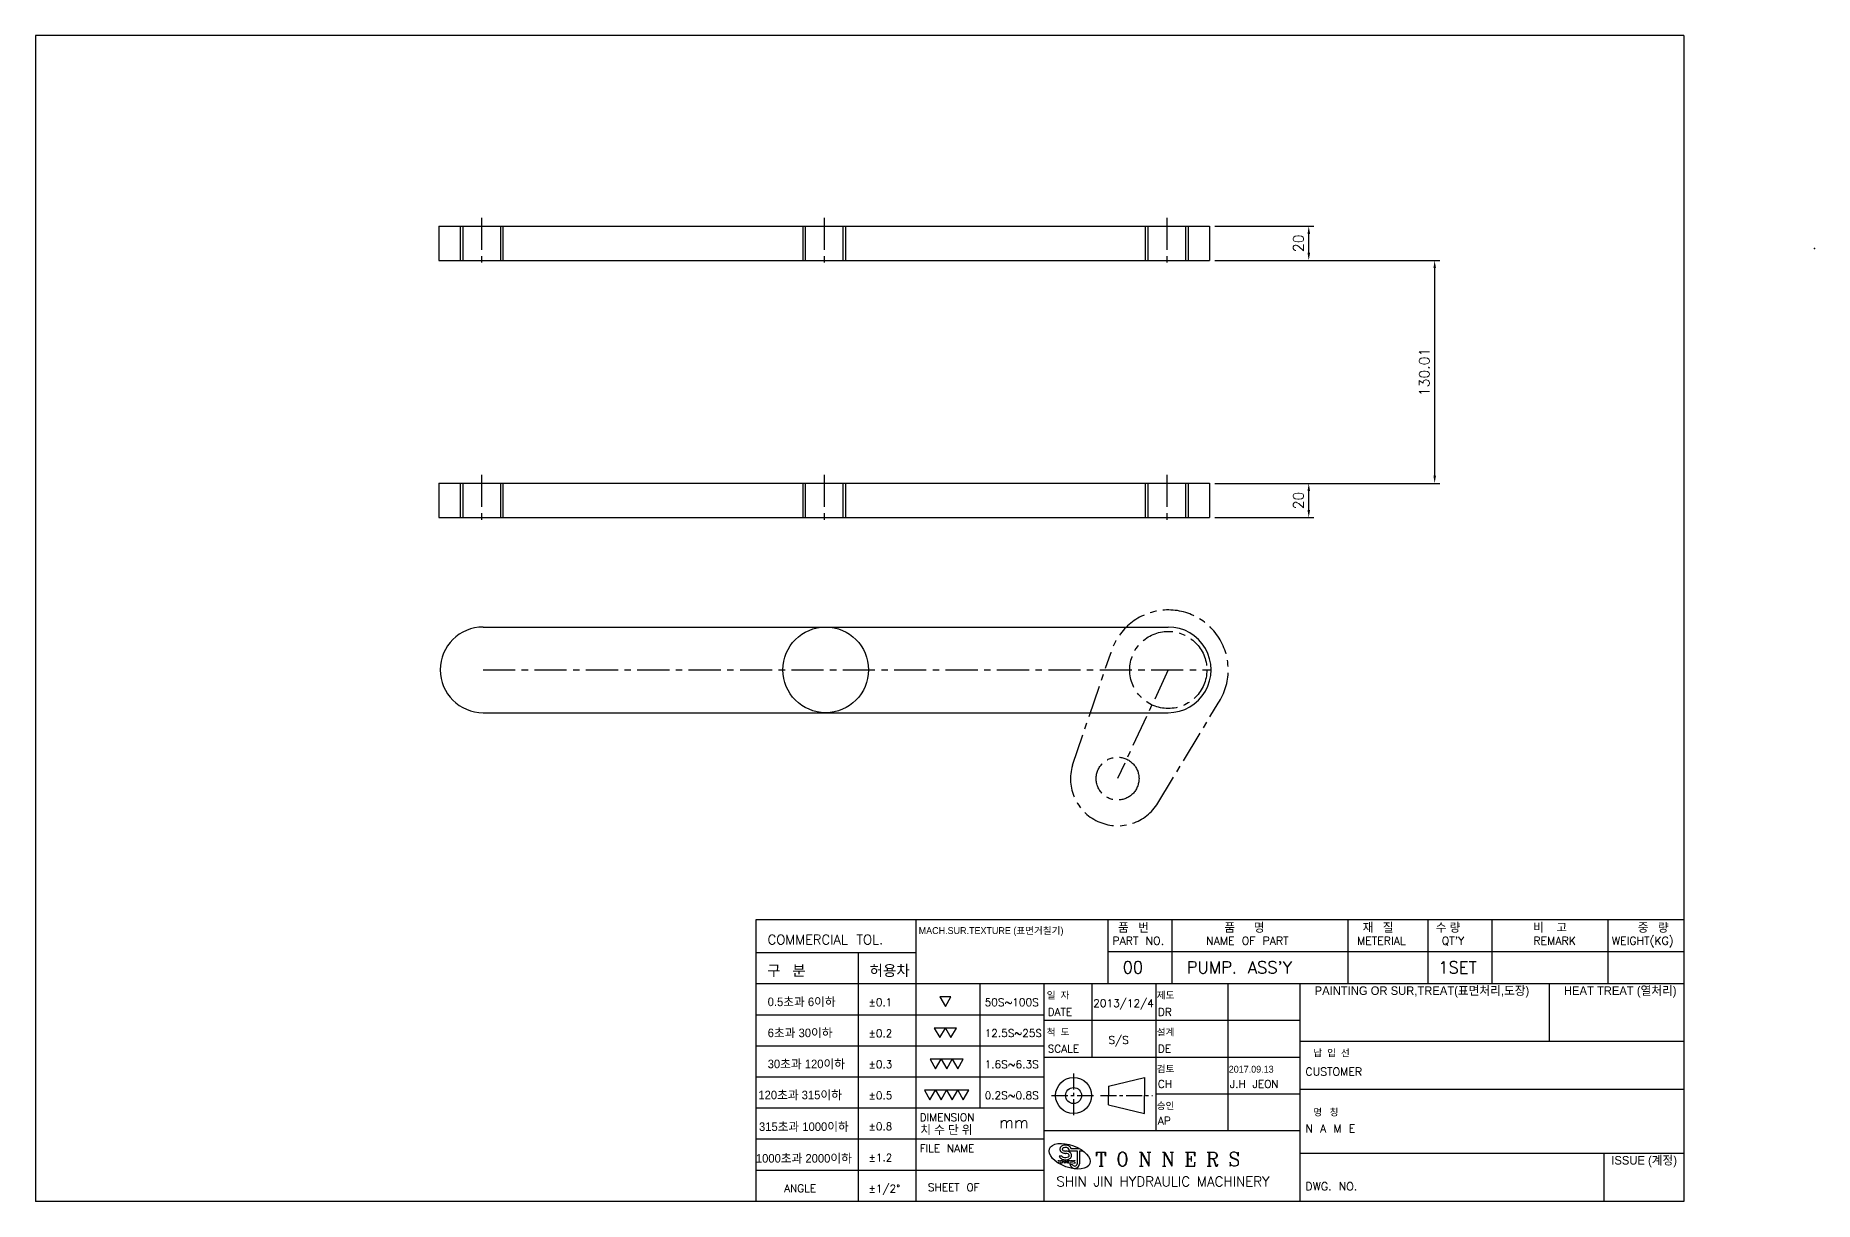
# Model space of a CAD drawing. Extents: x 2001 to 8872, y 8514 to 11880.
# Drawn here: x 7082 to 8121, y 8536 to 9217 of the extents above; entities that cross this region are included whole.
import ezdxf

# ---------------------------------------------------------------- set-up
doc = ezdxf.new("R2010")
doc.units = 0
doc.header["$LTSCALE"] = 15
doc.header["$MEASUREMENT"] = 0
doc.linetypes.add('CENTER', pattern=[2, 1.25, -0.25, 0.25, -0.25])
doc.linetypes.add('PHANTOM2', pattern=[31.75, 15.875, -3.175, 3.175, -3.175, 3.175, -3.175])
for name, color, linetype in [('1', 1, 'CENTER'), ('3', 3, 'Continuous'), ('4', 4, 'Continuous'), ('DG', 4, 'Continuous')]:
    doc.layers.add(name, color=color, linetype=linetype)
doc.styles.add('HSG', font='romans.shx', dxfattribs={"bigfont": 'whgtxt.shx'})
doc.styles.add('ROMANC', font='romanc', dxfattribs={"height": 2})
doc.styles.add('ROMANS', font='txt.shx', dxfattribs={"bigfont": 'whgtxt.shx'})
doc.styles.get("Standard").update_dxf_attribs({"font": 'txt.shx'})
doc.dimstyles.new('ISO-25', dxfattribs={"dimtxt": 2.5, "dimasz": 2.5, "dimexe": 1.25, "dimexo": 0.625, "dimtad": 1, "dimtoh": 1, "dimdsep": 46, "dimtxsty": 'Standard', "dimcen": 2.5, "dimclrt": 6, "dimadec": 0, "dimazin": 0, "dimtfac": 1, "dimtmove": 0, "dimatfit": 3, "dimfxl": 1, "dimarcsym": 0})

# ---------------------------------------------------------------- blocks, each defined once
blk = doc.blocks.new('dsfsdfs')
for p, q in [((911.9, 193.3), (1311.9, 193.3)), ((911.9, 143.3), (1311.9, 143.3))]:
    blk.add_line(p, q)
at = {"color": 1, "linetype": 'CENTER'}
blk.add_line((911.9, 168.3), (1336.9, 168.3), dxfattribs=at)
blk.add_circle((1111.9, 168.3), 25)
for centre, start, end in [((911.9, 168.3), 90, 270), ((1311.9, 168.3), 270, 90)]:
    blk.add_arc(centre, 25, start, end)
blk = doc.blocks.new('sadsadas')
at = {"color": 5, "linetype": 'CENTER'}
for p, q in [((5689.1, 343.2), (5757.9, 350.6)), ((5763.2, 316), (5693.2, 316)), ((5689.1, 288.8), (5757.9, 281.4))]:
    blk.add_line(p, q, dxfattribs=at)
for centre, radius in [((5763.2, 316), 22.5), ((5693.2, 316), 12.5)]:
    blk.add_circle(centre, radius, dxfattribs=at)
for centre, radius, start, end in [((5693.2, 316), 27.5, 98.6269, 261.3731), ((5763.2, 316), 35, 261.3731, 98.6269)]:
    blk.add_arc(centre, radius, start, end, dxfattribs=at)
blk = doc.blocks.new('asdadasd')
at = {"color": 1, "linetype": 'CENTER'}
for name, p, rotation in [('dsfsdfs', (1557, 265.1), 349.9999999999999), ('sadsadas', (-168.6, -4699.2), 55)]:
    blk.add_blockref(name, p, dxfattribs=dict(at, rotation=rotation))
blk = doc.blocks.new('*U478')
at = {"layer": '1', "color": 0, "transparency": 16777216}
blk.add_line((0, 15), (0, -15), dxfattribs=at)
blk = doc.blocks.new('*U479')
at = {"layer": '1', "color": 0, "transparency": 16777216}
blk.add_line((0, 15), (0, -15), dxfattribs=at)
blk = doc.blocks.new('*U480')
at = {"layer": '1', "color": 0, "transparency": 16777216}
blk.add_line((0, 15), (0, -15), dxfattribs=at)
blk = doc.blocks.new('*D481')
at = {"layer": '4', "color": 4, "lineweight": -2, "transparency": 16777216}
for p, q in [((7770.5, 8955.4), (7828.4, 8955.4)), ((7825.4, 8939.9), (7825.4, 8950.9)), ((7770.5, 8935.4), (7828.4, 8935.4))]:
    blk.add_line(p, q, dxfattribs=at)
at = {"layer": '4', "color": 4, "transparency": 16777216}
for points in [[(7824.7, 8950.9), (7826.2, 8950.9), (7825.4, 8955.4)], [(7824.7, 8939.9), (7826.2, 8939.9), (7825.4, 8935.4)]]:
    blk.add_solid(points, dxfattribs=at)
at = {"layer": 'Defpoints', "color": 0, "transparency": 16777216}
for p in [(7767.5, 8955.4), (7825.4, 8955.4), (7767.5, 8935.4)]:
    blk.add_point(p, dxfattribs=at)
at = {"layer": '4', "color": 7, "transparency": 16777216, "insert": (7819.4, 8945.4), "char_height": 6, "attachment_point": 5, "rotation": 90}
blk.add_mtext('20', dxfattribs=at)
blk = doc.blocks.new('*U482')
at = {"layer": '1', "color": 0, "transparency": 16777216}
blk.add_line((0, 15), (0, -15), dxfattribs=at)
blk = doc.blocks.new('*U483')
at = {"layer": '1', "color": 0, "transparency": 16777216}
blk.add_line((0, 15), (0, -15), dxfattribs=at)
blk = doc.blocks.new('*U484')
at = {"layer": '1', "color": 0, "transparency": 16777216}
blk.add_line((0, 15), (0, -15), dxfattribs=at)
blk = doc.blocks.new('*D485')
at = {"layer": '4', "color": 4, "lineweight": -2, "transparency": 16777216}
for p, q in [((7770.5, 9105.5), (7828.4, 9105.5)), ((7825.4, 9090), (7825.4, 9101)), ((7770.5, 9085.5), (7828.4, 9085.5))]:
    blk.add_line(p, q, dxfattribs=at)
at = {"layer": '4', "color": 4, "transparency": 16777216}
for points in [[(7824.7, 9101), (7826.2, 9101), (7825.4, 9105.5)], [(7824.7, 9090), (7826.2, 9090), (7825.4, 9085.5)]]:
    blk.add_solid(points, dxfattribs=at)
at = {"layer": 'Defpoints', "color": 0, "transparency": 16777216}
for p in [(7767.5, 9105.5), (7825.4, 9105.5), (7767.5, 9085.5)]:
    blk.add_point(p, dxfattribs=at)
at = {"layer": '4', "color": 7, "transparency": 16777216, "insert": (7819.4, 9095.5), "char_height": 6, "attachment_point": 5, "rotation": 90}
blk.add_mtext('20', dxfattribs=at)
blk = doc.blocks.new('*D486')
at = {"layer": '4', "color": 4, "linetype": 'PHANTOM2', "lineweight": -2, "transparency": 16777216}
for p, q in [((7770.5, 9085.5), (7901.9, 9085.5)), ((7898.9, 9081), (7898.9, 8959.9)), ((7770.5, 8955.4), (7901.9, 8955.4))]:
    blk.add_line(p, q, dxfattribs=at)
at = {"layer": '4', "color": 4, "linetype": 'PHANTOM2', "transparency": 16777216}
for points in [[(7898.2, 9081), (7899.7, 9081), (7898.9, 9085.5)], [(7898.2, 8959.9), (7899.7, 8959.9), (7898.9, 8955.4)]]:
    blk.add_solid(points, dxfattribs=at)
at = {"layer": 'Defpoints', "color": 0, "linetype": 'PHANTOM2', "transparency": 16777216}
for p in [(7767.5, 9085.5), (7767.5, 8955.4), (7898.9, 8955.4)]:
    blk.add_point(p, dxfattribs=at)
at = {"layer": '4', "color": 7, "linetype": 'PHANTOM2', "transparency": 16777216, "insert": (7892.9, 9020.4), "char_height": 6, "attachment_point": 5, "rotation": 90}
blk.add_mtext('130.01', dxfattribs=at)

msp = doc.modelspace()

# ---------------------------------------------------------------- linework, layer by layer
at = {"color": 6}
for p, q in [((7082.12035, 9216.73111), (7082.12035, 8536.33111)), ((8044.40035, 9216.73111), (7082.12035, 9216.73111)), ((8044.40035, 9216.73111), (8044.40035, 8536.33111)), ((7708.10269, 8700.7433), (7708.10269, 8663.37689)), ((7745.46909, 8700.7433), (7745.46909, 8663.37689)), ((7848.22671, 8700.7433), (7848.22671, 8663.37689)), ((7894.93472, 8700.7433), (7894.93472, 8663.37689)), ((7932.30113, 8700.7433), (7932.30113, 8663.37689)), ((8000.02774, 8700.7433), (8000.02774, 8663.37689)), ((8044.40035, 8682.06009), (7708.10269, 8682.06009)), ((8044.40035, 8663.37689), (7596.00347, 8663.37689)), ((7633.36987, 8663.37689), (7633.36987, 8590.69923)), ((7736.12749, 8663.37689), (7736.12749, 8577.43415)), ((7670.73628, 8645.06735), (7596.00347, 8645.06735)), ((7820.20191, 8641.8912), (7670.73628, 8641.8912)), ((7670.73628, 8626.94464), (7596.00347, 8626.94464)), ((7820.20191, 8620.40552), (7670.73628, 8620.40552)), ((8044.40035, 8629.74712), (7820.20191, 8629.74712)), ((7670.73628, 8608.82193), (7596.00347, 8608.82193)), ((7820.20191, 8598.91984), (7736.12749, 8598.91984)), ((8044.40035, 8601.72232), (7820.20191, 8601.72232)), ((7670.73628, 8590.69923), (7596.00347, 8590.69923)), ((7670.73628, 8572.57652), (7596.00347, 8572.57652)), ((7820.20191, 8577.43415), (7670.73628, 8577.43415)), ((8044.40035, 8564.35591), (7820.20191, 8564.35591)), ((7670.73628, 8554.45381), (7596.00347, 8554.45381)), ((8044.40035, 8536.33111), (7082.12035, 8536.33111))]:
    msp.add_line(p, q, dxfattribs=at)
at = {"color": 5}
for p, q in [((8044.40035, 8700.7433), (7502.58745, 8700.7433)), ((7502.58745, 8700.7433), (7502.58745, 8536.33111)), ((7596.00347, 8700.7433), (7596.00347, 8536.33111)), ((7562.3737, 8681.4996), (7562.3737, 8536.33111)), ((7670.73628, 8663.37689), (7670.73628, 8536.33111)), ((7698.76109, 8663.37689), (7698.76109, 8620.40552)), ((7778.1647, 8663.37689), (7778.1647, 8577.43415)), ((7820.20191, 8663.37689), (7820.20191, 8536.33111)), ((7965.73049, 8663.37689), (7965.73049, 8629.74712)), ((7997.69234, 8564.35591), (7997.69234, 8536.33111))]:
    msp.add_line(p, q, dxfattribs=at)
for p, q in [((7708.43192, 8603.56448), (7729.45053, 8608.62332)), ((7708.43192, 8603.56448), (7708.43192, 8598.11402)), ((7729.45053, 8608.62332), (7729.45053, 8598.11402)), ((7708.43192, 8592.66355), (7708.43192, 8598.11402)), ((7708.43192, 8592.66355), (7729.45053, 8587.60472)), ((7729.45053, 8587.60472), (7729.45053, 8598.11402))]:
    msp.add_line(p, q)
for radius in [10.5093, 4.6708]:
    msp.add_circle((7688.13881, 8598.11402), radius)
at = {"layer": '1', "ltscale": 0.5}
for p, q in [((7688.13881, 8610.95872), (7688.13881, 8585.26932)), ((7675.29411, 8598.11402), (7700.98351, 8598.11402)), ((7703.76112, 8598.11402), (7734.12133, 8598.11402))]:
    msp.add_line(p, q, dxfattribs=at)
at = {"layer": '3'}
for p, q in [((7317.49306, 9105.45449), (7317.49306, 9085.45449)), ((7317.49306, 9105.45449), (7767.49306, 9105.45449)), ((7329.99306, 9105.45449), (7329.99306, 9085.45449)), ((7354.99306, 9105.45449), (7354.99306, 9085.45449)), ((7529.99306, 9105.45449), (7529.99306, 9085.45449)), ((7554.99306, 9105.45449), (7554.99306, 9085.45449)), ((7729.99306, 9105.45449), (7729.99306, 9085.45449)), ((7754.99306, 9105.45449), (7754.99306, 9085.45449)), ((7767.49306, 9105.45449), (7767.49306, 9085.45449)), ((7317.49306, 9085.45449), (7767.49306, 9085.45449)), ((7317.49306, 8955.44273), (7317.49306, 8935.44273)), ((7317.49306, 8955.44273), (7767.49306, 8955.44273)), ((7329.99306, 8955.44273), (7329.99306, 8935.44273)), ((7354.99306, 8955.44273), (7354.99306, 8935.44273)), ((7529.99306, 8955.44273), (7529.99306, 8935.44273)), ((7554.99306, 8955.44273), (7554.99306, 8935.44273)), ((7729.99306, 8955.44273), (7729.99306, 8935.44273)), ((7754.99306, 8955.44273), (7754.99306, 8935.44273)), ((7767.49306, 8955.44273), (7767.49306, 8935.44273)), ((7317.49306, 8935.44273), (7767.49306, 8935.44273)), ((7679.78181, 8563.00402), (7681.16995, 8563.00402)), ((7685.27146, 8566.77879), (7685.27146, 8565.88652)), ((7685.27146, 8565.88652), (7690.29683, 8565.88652)), ((7685.96977, 8558.15451), (7687.35494, 8558.15451)), ((7686.58358, 8567.25914), (7691.3752, 8567.25914)), ((7690.29683, 8565.88652), (7690.29683, 8558.34108)), ((7691.66945, 8565.88652), (7691.66945, 8558.34108)), ((7691.66945, 8565.88652), (7693.53777, 8565.88652))]:
    msp.add_line(p, q, dxfattribs=at)
for radius, start, end in [(2.85871, 185.98083333, 357.76871711), (1.48809, 191.54669265, 355.71064686)]:
    msp.add_arc((7688.81291, 8558.45238), radius, start, end, dxfattribs=at)
msp.add_ellipse((7685.81426, 8562.68374), major_axis=(-11.82354, 4.30342), ratio=0.5151515152, dxfattribs=at)
for centre, major_axis, ratio, start_param, end_param in [((7683.3841, 8566.77879), (-1.88735, 0), 0.5454545455, 3.1415926536, 7.8544860671), ((7683.3841, 8563.1756), (2.2371, 0), 0.5368754922, 3.2849402225, 7.853981634)]:
    msp.add_ellipse(centre, major_axis=major_axis, ratio=ratio, start_param=start_param, end_param=end_param, dxfattribs=at)
for points, knots in [([(7686.58358, 8567.25914), (7686.57642, 8567.28748), (7686.56865, 8567.31554), (7686.48658, 8567.58714), (7686.36942, 8567.80386), (7686.09642, 8568.17006), (7685.9409, 8568.32134), (7685.61436, 8568.57669), (7685.44274, 8568.68118), (7684.91174, 8568.94506), (7684.5359, 8569.05582), (7683.764, 8569.18246), (7683.36803, 8569.19688), (7682.58673, 8569.13049), (7682.2019, 8569.05041), (7681.57081, 8568.81427), (7681.31497, 8568.68572), (7680.88702, 8568.3767), (7680.70807, 8568.21309), (7680.42431, 8567.84218), (7680.31243, 8567.6469), (7680.16435, 8567.22485), (7680.12413, 8567.00229), (7680.12413, 8566.77879), (7680.12413, 8566.5799), (7680.15578, 8566.38155), (7680.26997, 8566.0149), (7680.35168, 8565.84676), (7680.54281, 8565.54878), (7680.65199, 8565.41845), (7680.99663, 8565.07825), (7681.25031, 8564.91249), (7681.77769, 8564.65301), (7682.05317, 8564.55973), (7682.61858, 8564.42865), (7682.9086, 8564.39134), (7683.26138, 8564.37788), (7683.32275, 8564.37669), (7683.3841, 8564.37666)], [3.2796202108, 3.2796202108, 3.2796202108, 3.2796202108, 3.3049468591, 3.3049468591, 3.5277990788, 3.5277990788, 3.7506512986, 3.7506512986, 3.9735035183, 3.9735035183, 4.420215614, 4.420215614, 4.8669277096, 4.8669277096, 5.3136398053, 5.3136398053, 5.6362606017, 5.6362606017, 5.887868575, 5.887868575, 6.0940976344, 6.0940976344, 6.2831853072, 6.2831853072, 6.2831853072, 6.4514579663, 6.4514579663, 6.6197306254, 6.6197306254, 6.7880032846, 6.7880032846, 7.1200511151, 7.1200511151, 7.4520989457, 7.4520989457, 7.7841467762, 7.7841467762, 7.8539873525, 7.8539873525, 7.8539873525, 7.8539873525]), ([(7679.78181, 8563.00402), (7679.79468, 8562.85468), (7679.82396, 8562.70777), (7679.92708, 8562.37697), (7680.0128, 8562.20051), (7680.21426, 8561.88643), (7680.32976, 8561.74831), (7680.69623, 8561.38598), (7680.96858, 8561.20652), (7681.54061, 8560.92246), (7681.84209, 8560.81832), (7682.46447, 8560.6693), (7682.78547, 8560.62491), (7683.59979, 8560.58431), (7684.09563, 8560.62453), (7684.92312, 8560.81423), (7685.2648, 8560.93286), (7685.83243, 8561.2308), (7686.06783, 8561.38975), (7686.44865, 8561.75328), (7686.60276, 8561.94128), (7686.85042, 8562.38592), (7686.94219, 8562.64436), (7687.01251, 8563.19203), (7686.98893, 8563.47775), (7686.83993, 8563.99681), (7686.7178, 8564.22901), (7686.42896, 8564.62338), (7686.26264, 8564.78747), (7685.91026, 8565.06614), (7685.72357, 8565.18118), (7685.14552, 8565.47183), (7684.7327, 8565.597), (7684.00331, 8565.72345), (7683.6937, 8565.7494), (7683.3841, 8565.74933)], [6.3289611732, 6.3289611732, 6.3289611732, 6.3289611732, 6.4490060843, 6.4490060843, 6.6148268615, 6.6148268615, 6.7806476387, 6.7806476387, 7.1075597148, 7.1075597148, 7.4344717909, 7.4344717909, 7.761383867, 7.761383867, 8.2575558055, 8.2575558055, 8.6280926345, 8.6280926345, 8.9124739298, 8.9124739298, 9.1342140322, 9.1342140322, 9.3559541347, 9.3559541347, 9.5776942371, 9.5776942371, 9.7994343396, 9.7994343396, 10.0211744421, 10.0211744421, 10.2429145445, 10.2429145445, 10.6832390877, 10.6832390877, 10.995567858, 10.995567858, 10.995567858, 10.995567858])]:
    msp.add_open_spline(points, degree=3, knots=knots, dxfattribs=at)
at = {"layer": '4', "color": 6, "linetype": 'PHANTOM2'}
for p, q in [((7331.49306, 9105.45449), (7331.49306, 9085.45449)), ((7353.49306, 9105.45449), (7353.49306, 9085.45449)), ((7531.49306, 9105.45449), (7531.49306, 9085.45449)), ((7553.49306, 9105.45449), (7553.49306, 9085.45449)), ((7731.49306, 9105.45449), (7731.49306, 9085.45449)), ((7753.49306, 9105.45449), (7753.49306, 9085.45449)), ((7331.49306, 8955.44273), (7331.49306, 8935.44273)), ((7353.49306, 8955.44273), (7353.49306, 8935.44273)), ((7531.49306, 8955.44273), (7531.49306, 8935.44273)), ((7553.49306, 8955.44273), (7553.49306, 8935.44273)), ((7731.49306, 8955.44273), (7731.49306, 8935.44273)), ((7753.49306, 8955.44273), (7753.49306, 8935.44273))]:
    msp.add_line(p, q, dxfattribs=at)
at = {"layer": '4', "color": 5}
for p, q in [((7596.00347, 8681.4996), (7502.58745, 8681.4996)), ((7596.00347, 8663.37689), (7502.58745, 8663.37689)), ((7596.00347, 8645.06735), (7502.58745, 8645.06735)), ((7596.00347, 8626.94464), (7502.58745, 8626.94464)), ((7596.00347, 8608.82193), (7502.58745, 8608.82193)), ((7596.00347, 8590.69923), (7502.58745, 8590.69923)), ((7596.00347, 8572.57652), (7502.58745, 8572.57652)), ((7596.00347, 8554.45381), (7502.58745, 8554.45381))]:
    msp.add_line(p, q, dxfattribs=at)
at = {"layer": '4'}
for points in [[(7613.2559, 8650.03079), (7616.49193, 8655.63575), (7610.01988, 8655.63575)], [(7610.05668, 8631.90808), (7613.2927, 8637.51304), (7606.82065, 8637.51304)], [(7616.52873, 8631.90808), (7619.76475, 8637.51304), (7613.2927, 8637.51304)], [(7607.56839, 8613.78537), (7610.80441, 8619.39034), (7604.33236, 8619.39034)], [(7614.04044, 8613.78537), (7617.27646, 8619.39034), (7610.80441, 8619.39034)], [(7620.51249, 8613.78537), (7623.74851, 8619.39034), (7617.27646, 8619.39034)], [(7604.29556, 8595.66267), (7607.53159, 8601.26763), (7601.05953, 8601.26763)], [(7610.76761, 8595.66267), (7614.00364, 8601.26763), (7607.53159, 8601.26763)], [(7617.23966, 8595.66267), (7620.47569, 8601.26763), (7614.00364, 8601.26763)], [(7623.71172, 8595.66267), (7626.94774, 8601.26763), (7620.47569, 8601.26763)]]:
    msp.add_lwpolyline(points, close=True, dxfattribs=at)
at = {"layer": 'DG', "color": 1}
msp.add_point((8120.63431, 9092.45206), dxfattribs=at)

# ---------------------------------------------------------------- block references
at = {"color": 1, "linetype": 'CENTER', "rotation": 10.00000000000004}
msp.add_blockref('asdadasd', (4944.18887, 8146.82161), dxfattribs=at)
at = {"layer": '1'}
for name, p in [('*U484', (7342.49306, 9095.45449)), ('*U483', (7542.49306, 9095.45449)), ('*U482', (7742.49306, 9095.45449)), ('*U480', (7342.49306, 8945.44273)), ('*U479', (7542.49306, 8945.44273)), ('*U478', (7742.49306, 8945.44273))]:
    msp.add_blockref(name, p, dxfattribs=at)

# ---------------------------------------------------------------- texts
for s, height, p in [('COMMERCIAL TOL.', 5.6049611, (7509.50605, 8686.33771)), ('PART NO.', 4.670801, (7710.79155, 8686.13161)), ('NAME OF PART', 4.6708009, (7765.50179, 8686.13161)), ('METERIAL', 4.670801, (7853.61256, 8686.13161)), ("QT'Y", 4.670801, (7903.01755, 8686.13161)), ('REMARK', 4.670801, (7956.57195, 8686.13161)), ('WEIGHT(KG)', 4.670801, (8002.40242, 8686.13161)), ('00', 7.006201, (7716.75094, 8669.42453)), ("PUMP. ASS'Y", 7.0062013, (7754.11735, 8669.42453)), ('1SET', 7.006201, (7901.0037, 8669.42453)), ('%%P0.1', 4.483969, (7568.43577, 8650.3175)), ('50S~100S', 4.483969, (7636.23271, 8650.3175)), ('2013/12/4', 4.483969, (7699.65276, 8649.77818)), ('DATE', 4.483969, (7673.02804, 8644.6552)), ('DR', 4.483969, (7737.35317, 8644.6552)), ('%%P0.2', 4.483969, (7568.43577, 8632.1948)), ('12.5S~25S', 4.483969, (7636.23271, 8632.28821)), ('S/S', 4.483969, (7708.45347, 8628.29249)), ('SCALE', 4.483969, (7673.02804, 8623.16952)), ('DE', 4.483969, (7737.35317, 8623.16952)), ('%%P0.3', 4.483969, (7568.43577, 8614.07209)), ('1.6S~6.3S', 4.483969, (7636.23271, 8614.07209)), ('CUSTOMER', 4.670801, (7823.50519, 8609.72915)), ('%%P0.5', 4.483969, (7568.43577, 8595.94938)), ('0.2S~0.8S', 4.483969, (7636.23271, 8595.94938)), ('CH', 4.483969, (7737.35317, 8602.618)), ('J.H JEON', 4.483969, (7779.39038, 8602.618)), ('%%P0.8', 4.483969, (7568.43577, 8577.82668)), ('DIMENSION', 4.483969, (7598.29523, 8583.15416)), ('mm', 6.725953, (7644.66858, 8579.01697)), ('AP', 4.483969, (7737.35317, 8581.13231)), ('N A M E', 4.670801, (7823.50519, 8576.57872)), ('FILE NAME', 4.483969, (7598.29523, 8565.03145)), ('%%P1.2', 4.483969, (7568.43577, 8559.70397)), ('DWG. NO.', 4.670801, (7823.50519, 8542.8144)), ('ANGLE', 4.483969, (7519.12867, 8541.76255)), ('%%P1/2%%D', 4.483969, (7568.43577, 8541.58126)), ('SHEET OF', 4.483969, (7603.10622, 8542.32911))]:
    msp.add_text(s, height=height).set_placement(p)
at = {"linetype": 'Continuous', "style": 'ROMANC'}
msp.add_text('T O N N E R S', height=8.0039234, dxfattribs=at).set_placement((7700.91183, 8556.97078))
at = {"layer": '3'}
for s, height, style, p in [('TONNERS', 1.702158, 'ROMANS', (7678.86243, 8558.5685)), ('SHIN JIN HYDRAULIC MACHINERY', 5.7311719, 'HSG', (7678.08579, 8545.0838))]:
    msp.add_text(s, height=height, dxfattribs=dict(at, style=style)).set_placement(p)
at = {"layer": '3', "color": 7, "attachment_point": 4}
for s, insert, char_height in [('\\f굴림|b0|i0|c129|p2;MACH.SUR.TEXTURE (표면거칠기)', (7597.70391, 8693.7886), 4.0014), ('\\f굴림|b0|i0|c129|p2;품   번', (7714.07284, 8695.94326), 5.00175), ('\\f굴림|b0|i0|c129|p2;품      명', (7776.14248, 8695.94326), 5.00175), ('\\f굴림|b0|i0|c129|p2;재   질', (7856.90779, 8695.94326), 5.00175), ('\\f굴림|b0|i0|c129|p2;수 량', (7899.53758, 8695.94326), 5.00175), ('\\f굴림|b0|i0|c129|p2;비    고', (7956.37729, 8695.94326), 5.00175), ('\\f굴림|b0|i0|c129|p2;중   량', (8017.47998, 8695.94326), 5.00175), ('\\f굴림|b0|i0|c129|p2;구   분', (7509.21924, 8670.73702), 6.2521875), ('\\f굴림|b0|i0|c129|p2;허용차', (7569.00549, 8670.73702), 6.2521875), ('\\f굴림|b0|i0|c129|p2;PAINTING OR SUR,TREAT(표면처리,도장)', (7828.88299, 8658.57685), 5.00175), ('\\f굴림|b0|i0|c129|p2;HEAT TREAT (열처리)', (7974.41157, 8658.57685), 5.00175), ('\\f굴림|b0|i0|c129|p2;0.5초과 6이하', (7509.54268, 8652.52761), 5.00175), ('\\f굴림|b0|i0|c129|p2;일  자', (7672.43673, 8656.42219), 4.0014), ('\\f굴림|b0|i0|c129|p2;제도', (7736.66881, 8656.42219), 4.0014), ('\\f굴림|b0|i0|c129|p2;6초과 30이하', (7509.54268, 8634.4049), 5.00175), ('\\f굴림|b0|i0|c129|p2;척  도', (7672.43673, 8634.93651), 4.0014), ('\\f굴림|b0|i0|c129|p2;설계', (7736.66881, 8634.93651), 4.0014), ('\\f굴림|b0|i0|c129|p2;30초과 120이하', (7509.54268, 8616.2822), 5.00175), ('\\f굴림|b0|i0|c129|p2;납  입  선', (7828.08439, 8622.79243), 4.0014), ('\\f굴림|b0|i0|c129|p2;검토', (7736.66881, 8613.45082), 4.0014), ('{\\fGulim|b0|i0|c129|p2;2017.09.13}', (7778.70602, 8613.45082), 4.0014), ('\\f굴림|b0|i0|c129|p2;120초과 315이하', (7504.1048, 8598.15949), 5.00175), ('\\f굴림|b0|i0|c129|p2;승인', (7736.66881, 8591.96514), 4.0014), ('\\f굴림|b0|i0|c129|p2;명   칭', (7828.08439, 8588.20483), 4.0014), ('\\f굴림|b0|i0|c129|p2;315초과 1000이하', (7504.46733, 8579.67457), 5.00175), ('\\f굴림|b0|i0|c129|p2;치 수 단 위', (7598.6084, 8577.8635), 5.00175), ('\\f굴림|b0|i0|c129|p2;1000초과 2000이하', (7502.6494, 8561.18965), 5.00175), ('\\f굴림|b0|i0|c129|p2;ISSUE (계정)', (8002.0439, 8559.55587), 5.00175)]:
    msp.add_mtext(s, dxfattribs=dict(at, insert=insert, char_height=char_height))

# ---------------------------------------------------------------- dimensions: what is measured, and where the dimension line sits
at = {"layer": '4'}
for base, p1, p2, picture, middle in [((7825.43225, 9105.45449), (7767.49306, 9085.45449), (7767.49306, 9105.45449), '*D485', (7819.43225, 9095.45449)), ((7825.43225, 8955.44273), (7767.49306, 8935.44273), (7767.49306, 8955.44273), '*D481', (7819.43225, 8945.44273))]:
    dim = msp.add_linear_dim(base=base, p1=p1, p2=p2, angle=90, dimstyle='ISO-25', override={"dimscale": 1.5, "dimtxt": 4, "dimasz": 3, "dimexe": 2, "dimexo": 2, "dimgap": 2, "dimtoh": 0, "dimcen": 0, "dimclrd": 4, "dimclre": 4, "dimclrt": 7, "dimfxl": 0.5}, dxfattribs=at)
    dim.commit()
    dim.dimension.update_dxf_attribs({"geometry": picture, "text_midpoint": middle})
at = {"layer": '4', "color": 6, "linetype": 'PHANTOM2'}
dim = msp.add_linear_dim(base=(7898.90247, 8955.44273), p1=(7767.49306, 9085.45449), p2=(7767.49306, 8955.44273), angle=90, dimstyle='ISO-25', override={"dimscale": 1.5, "dimtxt": 4, "dimasz": 3, "dimexe": 2, "dimexo": 2, "dimgap": 2, "dimtoh": 0, "dimcen": 0, "dimclrd": 4, "dimclre": 4, "dimclrt": 7, "dimfxl": 0.5}, dxfattribs=at)
dim.commit()
dim.dimension.update_dxf_attribs({"geometry": '*D486', "text_midpoint": (7892.90247, 9020.44861)})

doc.saveas('drawing.dxf')
